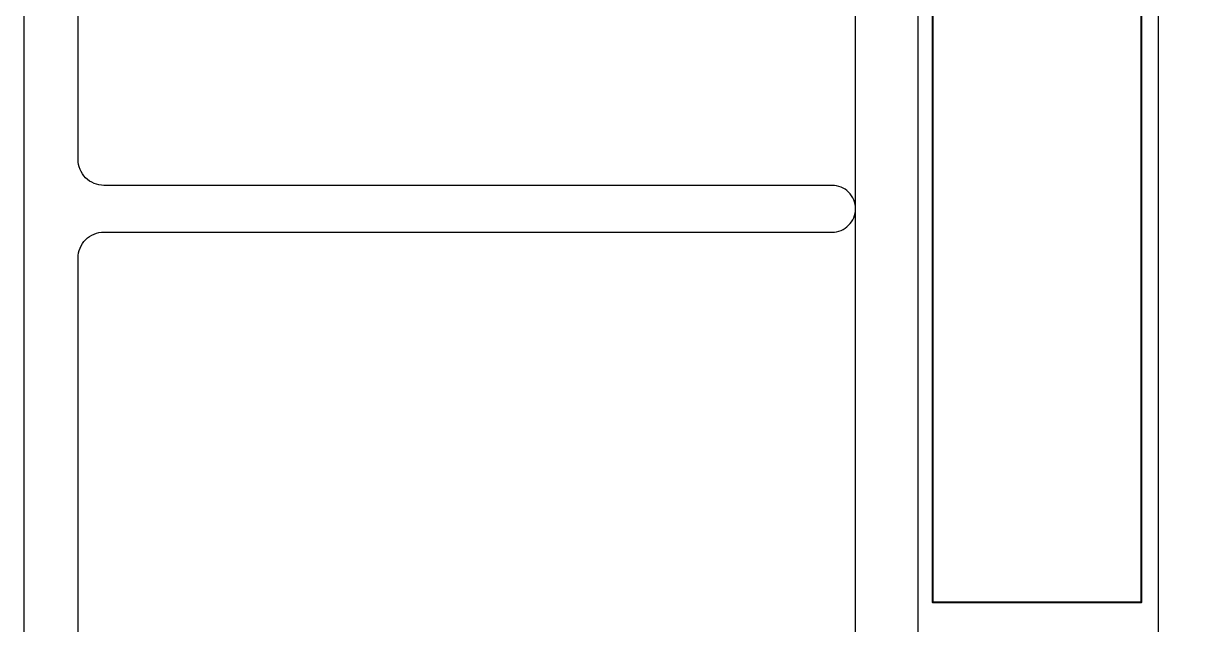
# Model space of a CAD drawing. Extents: x -23 to 190, y -172 to 85.
# Drawn here: x 13.367 to 14.783, y 49.846 to 50.565 of the extents above; entities that cross this region are included whole.
import ezdxf

# ---------------------------------------------------------------- set-up
doc = ezdxf.new("R2010")
doc.units = 0
doc.header["$MEASUREMENT"] = 0
doc.layers.get('0').update_dxf_attribs({"linetype": 'CONTINUOUS'})
doc.layers.add('DIM', color=7, linetype='CONTINUOUS')
doc.layers.add('FRAME', color=1, linetype='CONTINUOUS')

# ---------------------------------------------------------------- blocks, each defined once
blk = doc.blocks.new('3806 MULLION')
blk.add_lwpolyline([(-4.5, -0.5355), (-4.5, 0), (-4.5, 0.5355, -0.414214), (-4.49, 0.5455), (-4.36, 0.5455, -0.668179), (-4.3459, 0.5114), (-4.4159, 0.4413, 0.457629), (-4.4125, 0.3945, -0.237131), (-4.4, 0.3696), (-4.4, 0.0725, 0.414214), (-4.39, 0.0625), (-4.0455, 0.0625, -0.500407), (-4.0157, 0.0228, 2.386509), (-3.9139, 0.0773, -0.326072), (-3.94, 0.1131, -0.502305), (-3.8917, 0.149, -0.227368), (-3.7928, 0.0571, 0.308174), (-3.764, 0.0375), (-3.762, 0.0375, 0.414214), (-3.731, 0.0685), (-3.731, 0.1125, -0.414214), (-3.625, 0.2185), (-1.674, 0.2185)], format="xyb")
blk.add_lwpolyline([(-3.625, -0.1435, -0.414214), (-3.656, -0.1125), (-3.656, 0.1125, -0.414214), (-3.625, 0.1435), (-1.637, 0.1435, -0.414214), (-1.606, 0.1125), (-1.606, -0.1125, -0.414214), (-1.637, -0.1435)], format="xyb", close=True)

msp = doc.modelspace()

# ---------------------------------------------------------------- linework, layer by layer
at = {"layer": 'DIM', "color": 5, "lineweight": 40}
msp.add_lwpolyline([(14.7042, 51.3727), (14.4542, 51.3727), (14.4542, 49.8727), (14.7042, 49.8727)], close=True, dxfattribs=at)
at = {"layer": 'FRAME'}
for points in [[(13.3672, 52.3847), (13.3672, 48.7637, 0.414214)], [(13.4322, 48.8137), (13.4322, 50.2847, -0.414214), (13.4632, 50.3157), (14.3342, 50.3157, 0.414214), (14.3622, 50.3437), (14.3622, 50.3437, 0.414214), (14.3342, 50.3717), (13.4632, 50.3717, -0.414214), (13.4322, 50.4027), (13.4322, 51.9432, -0.668179)]]:
    msp.add_lwpolyline(points, format="xyb", dxfattribs=at)

# ---------------------------------------------------------------- block references
at = {"layer": 'FRAME', "rotation": 90}
msp.add_blockref('3806 MULLION', (14.5806, 53.2537), dxfattribs=at)

doc.saveas('drawing.dxf')
